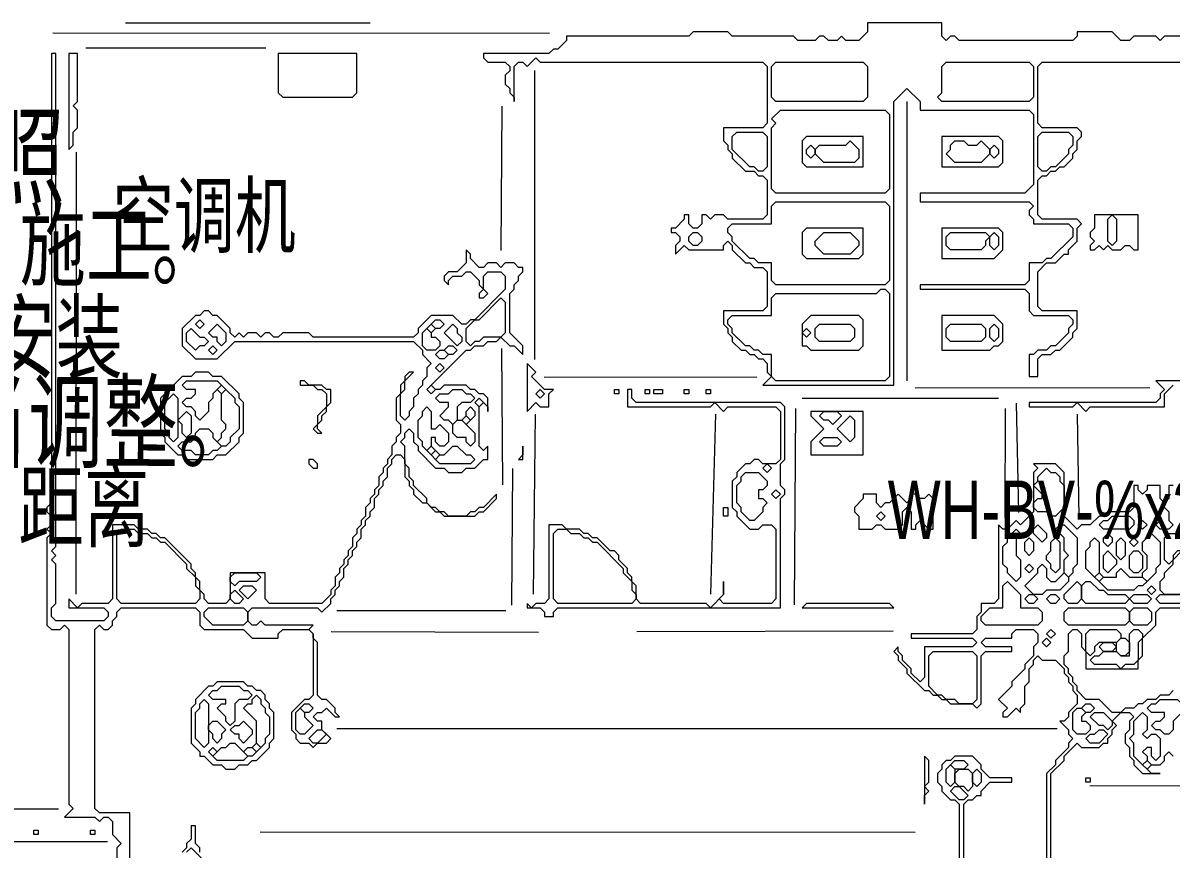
# Model space of a CAD drawing. Extents: x 10 to 1972, y 11 to 1392.
# Drawn here: x 467.5 to 730.5, y 846.7 to 1036 of the extents above; entities that cross this region are included whole.
import ezdxf

# ---------------------------------------------------------------- set-up
doc = ezdxf.new("R2010")
doc.units = 0
for name, color, linetype, lineweight in [('OCR_TEXT', 6, 'Continuous', 0), ('TRACE_CURVE', 6, 'Continuous', 0), ('TRACE_STRAIGHT', 5, 'Continuous', 0), ('TRACE_TEXT_SYMBOL', 6, 'Continuous', 0)]:
    doc.layers.add(name, color=color, linetype=linetype, lineweight=lineweight)
doc.styles.add('wqy-unicode', font='wqy-unicode.lff')

msp = doc.modelspace()

# ---------------------------------------------------------------- linework, layer by layer
at = {"layer": 'TRACE_CURVE', "color": 6}
for points in [[(661, 1034), (659, 1032), (656, 1032), (655, 1033), (654, 1032), (652, 1032), (651, 1033), (650, 1033), (649, 1032), (645, 1032), (644, 1033), (630, 1033), (629, 1034), (621, 1034), (620, 1033), (592, 1033), (592, 1032), (590, 1030), (589, 1030), (588, 1029), (573, 1029), (573, 1028), (574, 1027), (578, 1027), (579, 1026), (579, 1025), (578, 1024), (578, 1022), (579, 1021), (579, 1020), (580, 1019), (580, 1018), (580, 1026), (581, 1027), (582, 1027), (583, 1026), (585, 1028), (586, 1027), (637, 1027), (638, 1026), (638, 1013), (637, 1012), (628, 1012), (628, 1009), (629, 1008), (629, 1007), (630, 1006), (630, 1005), (633, 1002), (635, 1002), (636, 1001), (637, 1001), (638, 1000), (638, 992), (637, 991), (629, 991), (628, 992), (626, 992), (625, 991), (624, 992), (623, 992), (623, 990), (622, 989), (621, 989)], [(746, 1033), (729, 1033), (728, 1032), (727, 1033), (722, 1033), (721, 1032), (719, 1032), (717, 1034), (709, 1034), (709, 1033), (708, 1032), (682, 1032), (681, 1033), (680, 1033), (679, 1032), (678, 1033), (678, 1036), (661, 1036), (661, 1034)], [(474, 1029), (474, 926), (473, 925), (473, 924), (474, 923), (474, 921), (473, 920), (474, 919), (473, 918), (473, 898), (474, 897), (476, 897), (477, 898), (478, 897), (478, 857), (479, 856), (477, 854), (484, 854), (485, 853), (486, 854), (487, 854), (488, 853), (488, 850), (490, 848), (489, 847), (489, 838)], [(541, 912), (540, 911), (540, 910), (539, 909), (539, 907), (538, 906), (538, 905), (536, 903), (524, 903), (523, 904), (523, 910), (515, 910), (515, 904), (514, 903), (510, 903), (509, 904), (509, 905), (508, 906), (508, 908), (507, 909), (507, 910), (506, 911), (506, 912), (500, 918), (499, 918), (498, 919), (497, 919), (496, 920), (494, 920), (493, 921), (488, 921), (488, 904), (487, 903), (481, 903), (480, 902), (478, 904), (478, 902), (486, 902), (487, 901), (487, 900), (486, 899), (475, 899), (474, 900), (474, 902), (475, 903), (475, 912), (474, 913), (475, 914), (474, 915), (475, 916), (475, 1029), (474, 1029)], [(700, 1013), (700, 1026), (701, 1027), (752, 1027)], [(621, 989), (620, 990), (620, 992), (619, 992), (619, 991), (617, 989), (616, 989), (616, 988), (617, 988), (618, 987), (618, 986), (617, 985), (617, 983), (619, 985), (620, 984), (628, 984), (628, 985), (629, 986), (630, 985), (630, 984), (633, 981), (634, 981), (635, 980), (637, 980), (638, 979), (638, 971), (637, 970), (628, 970), (628, 967), (629, 966), (629, 965), (630, 964), (630, 963), (632, 961), (633, 961), (634, 960), (635, 960), (636, 959), (637, 959), (638, 958), (638, 956), (639, 955), (637, 953), (667, 953), (667, 1018), (670, 1021), (673, 1018), (673, 1016), (698, 1016), (699, 1015), (699, 999), (697, 997), (673, 997), (673, 995), (698, 995), (699, 994), (698, 993), (698, 992), (699, 991), (699, 990), (707, 990), (708, 989), (708, 987), (703, 982)], [(703, 982), (702, 982), (701, 981), (698, 981), (698, 977), (697, 976), (673, 976), (673, 975), (697, 975), (698, 974), (698, 970), (699, 969), (707, 969), (708, 968), (708, 967), (707, 966), (707, 965), (704, 962), (703, 962), (702, 961), (700, 961), (699, 960), (698, 960), (698, 955), (700, 955), (700, 959), (701, 960), (703, 960), (704, 961), (705, 961), (708, 964), (708, 965), (709, 966), (709, 970), (701, 970), (700, 971), (700, 979), (702, 981), (704, 981), (706, 983), (707, 983), (707, 984), (709, 986), (709, 989), (710, 990), (709, 991), (701, 991), (700, 992), (700, 1000), (701, 1001), (702, 1001), (703, 1002), (704, 1002), (705, 1003), (706, 1003), (708, 1005), (708, 1006), (709, 1007), (709, 1009), (710, 1010), (710, 1011), (709, 1012), (701, 1012), (700, 1013)], [(582, 979), (582, 980), (581, 980), (580, 981), (578, 981), (577, 980), (576, 981), (574, 981), (573, 980), (572, 980), (570, 982), (570, 983), (569, 984), (569, 981), (567, 979), (565, 979), (564, 978), (564, 977), (565, 976), (565, 977), (566, 978), (568, 978), (569, 979), (570, 979), (572, 977), (572, 976), (573, 975), (572, 974), (572, 973), (573, 973), (574, 974), (573, 975), (573, 978), (574, 979), (577, 979), (578, 978), (578, 975), (571, 968), (570, 968), (569, 967), (568, 967), (566, 969), (561, 969), (558, 966), (558, 965), (557, 964), (534, 964), (533, 965), (527, 965), (526, 964), (525, 964), (524, 965), (523, 965), (522, 964), (521, 965), (519, 965), (518, 964), (517, 965), (516, 964), (515, 965), (515, 966), (512, 969), (511, 969), (510, 970)], [(565, 923), (564, 924), (563, 924), (562, 925), (561, 925), (560, 926), (560, 927), (557, 930), (557, 931), (556, 932), (556, 934), (555, 935), (555, 939), (554, 940), (555, 941), (555, 942), (556, 943), (557, 942), (557, 940), (558, 939), (558, 938), (562, 934), (564, 934), (565, 933), (568, 933), (569, 934), (571, 934), (573, 936), (574, 936), (574, 939), (573, 938), (572, 939), (572, 948), (573, 949), (574, 948), (574, 947), (574, 950), (573, 951), (572, 951), (571, 952), (570, 952), (569, 953), (564, 953), (563, 952), (562, 952), (561, 953), (569, 961), (570, 961), (571, 962), (573, 962), (574, 963), (576, 963), (577, 964), (579, 962), (580, 962), (582, 960), (582, 962), (579, 965), (579, 974), (580, 975), (580, 976), (581, 977), (581, 978), (582, 979)], [(510, 970), (509, 970), (508, 969), (507, 969), (504, 966), (504, 962), (507, 959), (512, 959), (516, 963), (557, 963), (559, 961), (559, 960), (561, 958), (560, 957), (560, 955), (559, 954), (559, 953), (558, 952), (558, 951), (557, 950), (557, 948), (556, 947), (556, 946), (555, 945), (554, 946), (554, 951), (555, 952), (555, 954), (557, 956), (556, 956), (555, 955), (555, 954), (554, 953), (554, 951), (553, 950), (553, 945), (554, 944), (554, 942), (553, 941), (553, 940), (552, 939), (552, 937), (551, 936), (551, 935), (550, 934), (550, 933), (549, 932), (549, 930), (548, 929), (548, 928), (547, 927), (547, 926), (546, 925), (546, 923), (545, 922), (545, 921), (544, 920), (544, 919), (543, 918), (543, 916), (542, 915), (542, 914), (541, 913), (541, 912)], [(534, 898), (523, 898), (522, 899), (521, 898), (520, 898), (519, 899), (519, 901), (520, 902), (535, 902), (536, 901), (538, 903), (538, 904), (539, 905), (539, 906), (540, 907), (540, 908), (541, 909), (541, 911), (542, 912), (542, 913), (543, 914), (543, 915), (544, 916), (544, 917), (545, 918), (545, 920), (546, 921), (546, 922), (547, 923), (547, 924), (548, 925), (548, 927), (549, 928), (549, 929), (550, 930), (550, 931), (551, 932), (551, 934), (552, 935), (552, 936), (553, 937), (554, 937), (555, 936), (555, 932), (556, 931), (556, 930), (557, 929), (557, 928), (559, 926), (560, 926), (562, 924), (563, 924), (564, 923), (571, 923), (572, 924), (573, 924), (576, 927), (576, 928), (573, 925), (572, 925), (571, 924), (570, 924), (569, 923), (565, 923)], [(725, 929), (724, 928), (723, 929), (723, 930), (722, 930), (722, 925), (721, 924), (716, 924), (715, 923), (714, 923), (712, 921), (710, 921), (709, 920), (706, 923), (706, 933), (704, 935), (699, 935), (700, 934), (699, 933), (699, 924), (696, 921), (695, 922), (693, 920), (692, 920), (691, 921), (691, 904), (690, 903), (687, 903), (687, 901), (686, 900), (686, 897), (685, 896), (671, 896), (671, 895), (685, 895), (686, 894), (685, 893), (674, 893), (674, 886), (673, 885), (671, 887), (671, 888), (669, 890), (669, 891), (668, 892), (668, 893), (667, 892), (668, 891), (668, 890), (670, 888), (670, 887), (674, 883), (675, 883), (676, 882), (677, 882), (678, 881), (679, 881), (680, 880), (685, 880), (686, 879), (687, 880), (687, 891), (688, 892), (694, 892)], [(731, 930), (730, 930), (730, 927), (729, 926), (728, 927), (728, 930), (725, 930), (725, 929)], [(492, 842), (492, 855), (485, 855), (484, 856), (484, 897), (485, 898), (486, 897), (487, 897), (488, 898), (488, 899), (489, 900), (489, 901), (490, 902), (507, 902), (508, 901), (508, 898), (509, 897), (518, 897), (520, 895), (526, 895), (526, 896), (527, 897), (533, 897), (534, 896), (534, 882), (533, 881), (532, 881), (529, 878), (529, 874), (530, 873), (530, 872), (531, 871), (533, 871), (534, 870), (535, 871), (537, 871), (538, 872), (536, 874), (536, 876), (535, 876), (534, 877), (535, 878), (536, 878), (537, 879), (539, 877), (540, 877), (539, 878), (539, 879), (537, 881), (536, 881), (535, 882), (535, 894), (534, 895), (534, 896), (533, 897), (534, 898)], [(724, 891), (724, 895), (727, 898), (727, 901)], [(727, 901), (728, 902), (745, 902)], [(694, 892), (694, 893), (688, 893), (687, 894), (688, 895), (694, 895), (694, 896), (695, 897), (699, 897), (700, 896), (700, 894), (699, 893), (699, 891), (697, 889), (697, 888), (694, 885), (694, 884), (691, 881), (693, 879), (692, 878), (692, 877), (693, 877), (695, 879), (696, 878), (696, 879), (697, 880), (697, 884), (698, 885), (698, 888), (699, 889), (699, 890), (700, 891), (701, 890), (704, 890), (706, 888), (706, 887), (707, 886), (707, 885), (708, 884), (708, 883), (709, 882), (709, 880), (707, 878), (707, 877), (706, 876), (705, 876), (707, 874), (707, 873), (708, 872), (707, 871), (707, 870), (704, 867), (704, 866), (702, 864), (702, 763)], [(731, 883), (730, 882), (728, 882), (727, 881), (725, 881), (724, 880), (723, 880), (722, 879), (720, 879), (719, 878), (717, 878), (714, 881), (711, 881), (709, 883), (709, 884), (708, 885), (708, 886), (707, 887), (707, 888), (706, 889), (706, 891), (707, 892), (707, 896), (708, 897), (709, 897), (710, 896), (710, 893), (711, 892), (711, 888), (723, 888), (723, 890), (724, 891)], [(703, 765), (703, 864), (706, 867), (706, 868), (709, 871), (710, 870), (714, 870), (715, 871), (716, 871), (716, 872), (717, 873), (717, 874), (718, 875), (717, 876), (719, 878), (721, 878), (722, 877), (721, 876), (721, 874), (720, 873), (720, 871), (721, 870), (721, 868), (722, 867), (722, 866), (724, 864), (728, 864), (726, 864), (725, 865), (726, 866), (728, 866), (729, 867), (729, 868), (730, 869), (731, 868)], [(683, 786), (683, 857), (684, 858), (685, 858), (686, 859), (687, 859), (687, 860), (689, 862), (694, 862), (694, 863), (689, 863), (687, 865), (687, 866), (685, 868), (681, 868), (680, 867), (679, 867), (678, 866), (678, 865), (677, 864), (677, 862), (678, 861), (678, 860), (680, 858), (681, 858), (682, 857), (682, 779)], [(508, 846), (508, 847), (507, 848), (507, 852), (506, 852), (506, 849), (505, 848), (505, 847), (504, 846)], [(505, 846), (506, 847), (509, 844)]]:
    msp.add_lwpolyline(points, dxfattribs=at)
for points in [[(639, 1026), (640, 1027), (660, 1027), (661, 1026), (661, 1019), (660, 1018), (640, 1018), (639, 1019)], [(678, 1026), (679, 1027), (698, 1027), (699, 1026), (699, 1019), (698, 1018), (678, 1018), (677, 1019), (678, 1020)], [(641, 1016), (665, 1016), (666, 1015), (666, 998), (665, 997), (640, 997), (639, 998), (639, 1012), (640, 1013), (639, 1014)], [(630, 1010), (631, 1011), (637, 1011), (638, 1010), (638, 1003), (637, 1002), (636, 1002), (635, 1003), (634, 1003), (630, 1007)], [(700, 1010), (701, 1011), (707, 1011), (708, 1010), (708, 1008), (707, 1007), (707, 1006), (704, 1003), (703, 1003), (702, 1002), (701, 1002), (700, 1003)], [(639, 994), (640, 995), (665, 995), (666, 994), (666, 977), (665, 976), (640, 976), (639, 977), (639, 981), (636, 981), (635, 982), (634, 982), (630, 986), (630, 987), (629, 988), (629, 989), (630, 990), (639, 990)], [(620, 987), (621, 988), (622, 988), (623, 987), (623, 986), (622, 985), (621, 985), (620, 986)], [(663, 974), (664, 975), (665, 975), (666, 974), (666, 955), (665, 954), (640, 954), (639, 955), (639, 960), (637, 960), (636, 961), (635, 961), (634, 962), (633, 962), (630, 965), (630, 966), (629, 967), (629, 968), (630, 969), (639, 969), (639, 973), (640, 974)], [(577, 973), (578, 972), (578, 965), (577, 964), (573, 964), (572, 963), (571, 963), (570, 962), (569, 963), (569, 966), (571, 968), (572, 968)], [(507, 967), (508, 968), (509, 967), (508, 966)], [(561, 967), (562, 968), (563, 968), (564, 967), (563, 966), (562, 966)], [(505, 965), (506, 966), (508, 964), (509, 964), (510, 963), (509, 962), (508, 962), (507, 961), (505, 963)], [(512, 967), (514, 965), (514, 963), (513, 962), (512, 963), (512, 964), (511, 964), (510, 965)], [(559, 965), (560, 966), (561, 965), (561, 964), (562, 964), (563, 963), (563, 962), (562, 961), (560, 961), (559, 962)], [(560, 966), (561, 967), (562, 966), (561, 965)], [(566, 967), (567, 966), (567, 965), (568, 964), (568, 963), (567, 962), (564, 965)], [(510, 961), (511, 962), (512, 961), (511, 960)], [(562, 960), (563, 961), (564, 961), (565, 960), (564, 959), (563, 959)], [(564, 961), (565, 962), (566, 962), (567, 961), (566, 960), (565, 960)], [(562, 957), (563, 958), (564, 957), (563, 956)], [(560, 952), (561, 953), (562, 952), (561, 951)], [(565, 951), (566, 952), (568, 952), (569, 951), (570, 951), (571, 950), (570, 949), (568, 949), (567, 948), (567, 945), (566, 944), (565, 945), (564, 945), (563, 946), (565, 948), (565, 949), (563, 949), (562, 950), (563, 951)], [(571, 949), (572, 950), (573, 949), (572, 948)], [(559, 947), (560, 948), (561, 947), (561, 943), (562, 943), (563, 944), (565, 942), (565, 940), (564, 939), (563, 939), (562, 940), (562, 941), (561, 941), (561, 939), (560, 938), (559, 939), (559, 940), (558, 941), (558, 945), (559, 946)], [(569, 947), (570, 948), (571, 947), (571, 946), (570, 945), (569, 946)], [(566, 944), (567, 945), (568, 945), (571, 942), (571, 940), (570, 939), (569, 940), (569, 941), (567, 941), (566, 942)], [(568, 945), (569, 946), (570, 945), (569, 944)], [(560, 938), (561, 939), (562, 938), (561, 937)], [(566, 939), (567, 939), (569, 937), (570, 937), (571, 936), (570, 935), (563, 935), (562, 936), (563, 937), (564, 937)], [(561, 937), (562, 938), (563, 937), (562, 936)], [(702, 934), (703, 933), (704, 933), (705, 932), (705, 931), (706, 930), (706, 925), (704, 923), (703, 923), (702, 924), (700, 924), (699, 925), (699, 926), (700, 927), (701, 927), (701, 928), (699, 930), (700, 931), (700, 932)], [(728, 924), (729, 925), (730, 924), (730, 922), (731, 921), (730, 920), (728, 920), (727, 921), (728, 922)], [(699, 920), (700, 921), (702, 919), (702, 918), (701, 917), (699, 919)], [(704, 920), (705, 921), (706, 921), (709, 918), (709, 912), (708, 911), (708, 910), (707, 909), (706, 910), (706, 913), (707, 914), (706, 915), (706, 918)], [(716, 922), (717, 923), (721, 923), (722, 922), (722, 921), (721, 920), (715, 920), (714, 921), (715, 922)], [(723, 921), (724, 922), (725, 921), (724, 920)], [(489, 919), (490, 920), (493, 920), (494, 919), (496, 919), (497, 918), (498, 918), (499, 917), (500, 917), (505, 912), (505, 911), (507, 909), (507, 907), (508, 906), (508, 904), (507, 903), (490, 903), (489, 904)], [(693, 918), (694, 919), (695, 918), (695, 914), (696, 913), (696, 909), (695, 908), (693, 910), (693, 911), (692, 912), (692, 916), (693, 917)], [(694, 919), (695, 920), (696, 919), (695, 918)], [(697, 917), (698, 918), (699, 917), (699, 915), (698, 914), (697, 915)], [(703, 917), (704, 918), (705, 917), (705, 911), (704, 910), (703, 911), (703, 912), (702, 913), (702, 914), (703, 915)], [(712, 917), (713, 918), (714, 917), (714, 910), (713, 909), (711, 911), (711, 915), (712, 916)], [(715, 918), (716, 919), (717, 918), (717, 917), (716, 916), (715, 917)], [(718, 917), (719, 918), (720, 917), (720, 914), (719, 913), (718, 914)], [(721, 917), (722, 918), (723, 917), (722, 916)], [(726, 919), (728, 917), (728, 912), (727, 911), (727, 910), (725, 908), (724, 909), (724, 910), (725, 911), (725, 914), (724, 915), (724, 917)], [(739, 919), (745, 919), (746, 918), (746, 906), (745, 905), (729, 905), (728, 906), (728, 908), (729, 909), (729, 910), (731, 912), (731, 913), (733, 915), (734, 915), (736, 917), (737, 917)], [(729, 918), (730, 919), (735, 919), (736, 918), (733, 915), (732, 915), (731, 914), (731, 913), (730, 912), (729, 913)], [(715, 914), (716, 915), (718, 913), (718, 912), (716, 910), (715, 911)], [(721, 914), (722, 915), (723, 915), (724, 914), (724, 911), (723, 910), (722, 910), (721, 911)], [(515, 909), (516, 910), (521, 910), (522, 909), (521, 908), (517, 908), (516, 907), (515, 908)], [(700, 911), (701, 912), (702, 911), (702, 909), (703, 908), (704, 908), (706, 910), (707, 909), (707, 908), (705, 906), (702, 906), (701, 905), (699, 905), (697, 907), (700, 910)], [(697, 911), (698, 912), (699, 911), (698, 910)], [(713, 909), (714, 910), (715, 909), (714, 908)], [(718, 910), (719, 911), (721, 909), (724, 909), (725, 908), (724, 907), (723, 907), (722, 906), (716, 906), (714, 908), (715, 909), (718, 909)], [(692, 907), (693, 908), (696, 905), (696, 902), (700, 902), (701, 901), (701, 899), (700, 898), (688, 898), (687, 899), (687, 900), (689, 902), (692, 902)], [(709, 908), (710, 907), (710, 904), (709, 903), (707, 903), (706, 904), (706, 905)], [(710, 907), (711, 908), (712, 908), (714, 906), (715, 906), (716, 905), (720, 905), (721, 904), (720, 903), (711, 903), (710, 904)], [(515, 905), (516, 906), (518, 904), (517, 903), (516, 903), (515, 904)], [(517, 906), (518, 907), (520, 907), (521, 906), (519, 904)], [(697, 904), (698, 905), (699, 905), (700, 904), (699, 903), (698, 903)], [(702, 904), (703, 905), (704, 905), (705, 904), (704, 903), (703, 903)], [(721, 904), (722, 905), (725, 905), (726, 904), (725, 903), (722, 903)], [(725, 906), (726, 907), (727, 906), (726, 905)], [(727, 904), (728, 905), (745, 905), (746, 904), (746, 903), (745, 902), (741, 902), (740, 903), (728, 903)], [(509, 901), (510, 902), (518, 902), (519, 901), (519, 899), (518, 898), (511, 898), (509, 900)], [(706, 901), (707, 902), (720, 902), (721, 901), (721, 899), (720, 898), (707, 898), (706, 899)], [(721, 901), (722, 902), (725, 902), (726, 901), (726, 899), (725, 898), (722, 898), (721, 899)], [(702, 896), (703, 897), (704, 896), (703, 895)], [(711, 896), (712, 897), (718, 897), (719, 896), (719, 895), (718, 894), (714, 894), (713, 893), (713, 892), (712, 891), (711, 892)], [(721, 896), (722, 897), (723, 897), (724, 896), (724, 895), (723, 894), (723, 890), (722, 889), (720, 889), (719, 888), (718, 889), (713, 889), (712, 890), (713, 891), (714, 891), (715, 892), (718, 892), (719, 891), (721, 891)], [(701, 894), (702, 895), (703, 894), (702, 893)], [(718, 894), (719, 895), (720, 895), (721, 894), (721, 892), (720, 891), (719, 891), (718, 892)], [(675, 891), (676, 892), (685, 892), (686, 891), (686, 881), (685, 880), (682, 880), (681, 881), (679, 881), (678, 882), (677, 882), (675, 884)], [(714, 893), (715, 894), (717, 894), (718, 893), (717, 892), (715, 892)], [(530, 878), (531, 879), (532, 878), (532, 877), (534, 875), (532, 873), (531, 873), (530, 874)], [(531, 879), (532, 880), (533, 880), (534, 879), (533, 878), (532, 878)], [(708, 878), (709, 879), (710, 879), (711, 878), (710, 877), (710, 876), (711, 876), (712, 875), (712, 874), (711, 873), (709, 873), (708, 874)], [(710, 879), (711, 880), (712, 880), (713, 879), (712, 878), (711, 878)], [(727, 880), (728, 881), (732, 881), (733, 880), (734, 880), (735, 879), (734, 878), (733, 878), (731, 876), (731, 874), (730, 873), (729, 873), (728, 874), (727, 874), (726, 875), (727, 876), (728, 876), (729, 877), (729, 878), (726, 878), (725, 879), (726, 880)], [(712, 877), (713, 878), (715, 878), (717, 876), (717, 875), (716, 874), (715, 875), (714, 875)], [(724, 878), (725, 877), (725, 874), (724, 873), (725, 872), (726, 873), (727, 873), (728, 872), (728, 868), (727, 867), (726, 868), (726, 870), (725, 870), (724, 869), (725, 868), (725, 867), (724, 866), (722, 868), (722, 871), (721, 872), (722, 873), (722, 876)], [(535, 874), (536, 874), (537, 873), (535, 871), (534, 871), (533, 872)], [(713, 873), (714, 874), (715, 874), (716, 873), (714, 871), (712, 871), (711, 872), (712, 873)], [(679, 865), (680, 866), (681, 865), (681, 862), (680, 861), (679, 862)], [(680, 866), (681, 867), (683, 867), (684, 866), (683, 865), (681, 865)], [(724, 866), (725, 867), (726, 866), (725, 865)], [(681, 864), (682, 865), (684, 865), (685, 864), (685, 861), (684, 860), (683, 861), (682, 861), (681, 862)], [(685, 864), (686, 865), (687, 864), (687, 862), (686, 861), (685, 862)], [(680, 860), (681, 861), (682, 861), (684, 859), (683, 858), (682, 858)]]:
    msp.add_lwpolyline(points, close=True, dxfattribs=at)
at = {"layer": 'TRACE_STRAIGHT', "color": 5}
for p, q in [((474.37, 1033.76), (588.12, 1033.63)), ((491, 1036), (547, 1036)), ((481.87, 1030.31), (523.13, 1030.28)), ((584.7, 1025.12), (584.7, 958.88)), ((670, 1018), (670, 954)), ((577.07, 983.86), (577.3, 1016.93)), ((479.68, 905.12), (479.76, 1006.38)), ((577.09, 961.38), (577.35, 930.13)), ((586.87, 954.85), (635.63, 954.93)), ((671.87, 952.42), (725.63, 952.43)), ((646, 950), (691, 950)), ((644.25, 902.63), (644.55, 947.63)), ((692.49, 922.62), (692.56, 947.63)), ((695.06, 948.89), (695.53, 923.85)), ((584.48, 905.12), (584.88, 946.38)), ((625.04, 905.14), (626.25, 946.39)), ((709, 946.37), (709.39, 922.63)), ((579.47, 902.62), (579.75, 933.88)), ((539.38, 901.38), (578.12, 901.38)), ((538.12, 896.56), (585.62, 896.4)), ((608.12, 896.58), (666.87, 896.67)), ((539.38, 874.34), (704.38, 874.35)), ((711.87, 861.23), (804.37, 861.08)), ((329.38, 855.78), (475.63, 855.93)), ((521.87, 850.63), (671.87, 850.59)), ((348.12, 848.43), (486.87, 848.4))]:
    msp.add_line(p, q, dxfattribs=at)
at = {"layer": 'TRACE_TEXT_SYMBOL', "color": 6}
for points in [[(478, 1029), (478, 1007), (479, 1008), (479, 1011), (480, 1012), (480, 1016), (479, 1017), (480, 1018), (480, 1029)], [(526, 1029), (526, 1020), (527, 1019), (543, 1019), (544, 1020), (544, 1029)], [(647, 1010), (646, 1009), (646, 1004), (647, 1003), (660, 1003), (660, 1010)], [(678, 1010), (678, 1003), (691, 1003), (692, 1004), (692, 1009), (691, 1010)], [(647, 1007), (648, 1008), (649, 1007), (649, 1006), (648, 1005), (647, 1006)], [(656, 1008), (657, 1009), (659, 1007), (659, 1005), (658, 1004), (651, 1004), (649, 1006), (649, 1007), (650, 1008)], [(680, 1008), (681, 1009), (683, 1009), (684, 1008), (686, 1008), (687, 1009), (689, 1007), (689, 1006), (687, 1004), (681, 1004), (679, 1006), (680, 1007)], [(689, 1007), (690, 1008), (691, 1007), (691, 1006), (690, 1005), (689, 1006)], [(713, 992), (713, 989), (712, 988), (712, 987), (713, 986), (712, 985), (712, 984), (713, 984), (714, 985), (715, 984), (716, 985), (717, 984), (719, 984), (720, 985), (721, 985), (722, 984), (723, 984), (723, 992)], [(716, 991), (717, 992), (718, 991), (718, 986), (717, 985), (716, 986)], [(647, 989), (646, 988), (646, 983), (647, 982), (659, 982), (660, 983), (660, 989)], [(678, 989), (678, 982), (690, 982), (692, 984), (692, 988), (691, 989)], [(651, 988), (657, 988), (659, 986), (659, 985), (657, 983), (651, 983), (649, 985), (649, 986)], [(679, 987), (680, 988), (688, 988), (689, 987), (688, 986), (688, 985), (687, 984), (680, 984), (679, 985)], [(689, 987), (690, 988), (691, 987), (691, 985), (690, 984), (689, 985)], [(648, 969), (646, 967), (646, 962), (647, 962), (648, 961), (659, 961), (660, 962), (660, 968), (659, 969)], [(678, 969), (678, 961), (689, 961), (690, 962), (691, 962), (692, 963), (692, 967), (690, 969)], [(646, 965), (647, 966), (648, 965), (647, 964)], [(649, 966), (650, 967), (657, 967), (658, 966), (658, 964), (657, 963), (650, 963), (649, 964)], [(679, 966), (680, 967), (687, 967), (688, 966), (688, 964), (687, 963), (680, 963), (679, 964)], [(689, 966), (690, 967), (691, 966), (691, 964), (690, 963), (689, 964)], [(583, 958), (583, 947), (585, 949), (586, 948), (588, 948), (588, 951), (589, 952), (587, 952), (584, 955), (585, 956)], [(507, 956), (506, 955), (504, 955), (502, 953), (501, 953), (501, 952), (499, 950), (499, 942), (500, 941), (500, 940), (503, 937), (504, 937), (505, 936), (511, 936), (512, 937), (514, 937), (517, 940), (517, 941), (518, 942), (518, 949), (517, 950), (517, 951), (513, 955), (511, 955), (510, 956)], [(504, 953), (505, 954), (512, 954), (513, 953), (511, 951), (511, 950), (510, 949), (510, 947), (508, 945), (507, 946), (507, 947), (506, 948), (505, 948), (504, 949), (505, 950), (506, 950), (507, 951), (507, 952), (505, 952)], [(512, 952), (513, 953), (514, 952), (513, 951)], [(531, 954), (531, 953), (534, 953), (535, 952), (536, 952), (537, 951), (537, 948), (535, 946), (535, 944), (534, 943), (535, 942), (536, 942), (535, 943), (535, 944), (536, 945), (536, 946), (537, 947), (537, 948), (538, 949), (538, 952), (537, 952), (536, 953), (533, 953), (532, 954)], [(502, 951), (503, 950), (503, 941), (502, 940), (501, 941), (501, 942), (500, 943), (500, 949)], [(513, 951), (514, 952), (516, 950), (516, 949), (517, 948), (517, 943), (515, 941), (515, 940), (514, 939), (513, 939), (512, 940), (513, 941), (513, 942), (514, 943), (514, 944), (513, 945)], [(585, 951), (586, 952), (587, 951), (586, 950)], [(603, 952), (604, 952), (604, 951), (603, 951)], [(610, 952), (611, 952), (611, 951), (610, 951)], [(612, 952), (614, 952), (614, 951), (612, 951)], [(619, 952), (620, 952), (620, 951), (619, 951)], [(624, 952), (625, 952), (625, 951), (624, 951)], [(505, 947), (506, 946), (506, 942), (505, 941), (504, 942), (504, 944), (503, 945)], [(648, 947), (648, 946), (651, 943), (648, 940), (648, 937), (660, 937), (660, 947)], [(650, 946), (651, 947), (654, 947), (655, 946), (653, 944), (652, 945), (651, 945)], [(657, 946), (658, 945), (658, 941), (657, 940), (654, 943)], [(507, 942), (508, 943), (510, 943), (511, 942), (511, 941), (513, 939), (512, 938), (511, 938), (510, 937), (507, 937), (506, 938), (504, 938), (503, 939), (504, 940), (506, 940), (507, 941)], [(582, 939), (582, 937), (581, 936), (582, 936)], [(650, 940), (651, 941), (654, 941), (655, 940), (654, 939), (651, 939)], [(533, 936), (533, 935), (534, 934), (535, 934), (535, 935), (534, 936)], [(637, 934), (638, 935), (639, 934), (638, 933)], [(632, 932), (633, 933), (636, 933), (638, 931), (638, 930), (637, 929), (636, 929), (636, 927), (637, 927), (638, 926), (637, 925), (637, 924), (635, 922), (634, 922), (632, 924), (632, 925), (631, 926), (631, 930), (632, 931)], [(639, 928), (640, 929), (641, 928), (640, 927)], [(660, 928), (660, 927), (658, 925), (658, 924), (659, 923), (659, 920), (662, 920), (663, 921), (664, 921), (665, 920), (668, 920), (669, 921), (669, 924), (670, 925), (671, 924), (671, 920), (672, 920), (672, 921), (673, 922), (675, 920), (676, 920), (676, 927), (675, 928), (674, 927), (673, 927), (672, 928), (671, 928), (671, 927), (670, 926), (668, 928), (666, 926), (665, 926), (664, 925), (663, 926), (663, 928)], [(628, 925), (629, 925), (629, 923), (628, 923)], [(663, 923), (664, 924), (665, 923), (664, 922)], [(589, 919), (590, 920), (592, 920), (593, 919), (595, 919), (596, 918), (597, 918), (598, 917), (599, 917), (605, 911), (605, 910), (607, 908), (607, 906), (608, 905), (608, 904), (607, 903), (590, 903), (589, 904)], [(647, 903), (646, 902), (667, 902), (666, 903)], [(512, 885), (511, 884), (510, 884), (507, 881), (507, 880), (506, 879), (506, 871), (508, 869), (508, 868), (509, 868), (511, 866), (513, 866), (514, 865), (516, 865), (517, 866), (519, 866), (520, 867), (521, 867), (524, 870), (524, 871), (525, 872), (525, 878), (524, 879), (524, 880), (523, 881), (523, 882), (522, 883), (521, 883), (520, 884), (519, 884), (518, 885)], [(512, 883), (513, 884), (517, 884), (518, 883), (519, 883), (520, 882), (519, 881), (517, 881), (516, 880), (516, 876), (515, 875), (514, 876), (514, 877), (512, 879), (513, 880), (514, 880), (514, 881), (511, 881), (510, 882), (511, 883)], [(520, 881), (521, 882), (522, 881), (522, 880), (523, 879), (523, 878), (524, 877), (524, 873), (523, 872), (523, 871), (522, 870), (521, 871), (521, 876), (518, 879), (519, 880), (520, 880)], [(508, 880), (509, 881), (510, 880), (510, 871), (509, 870), (507, 872), (507, 878), (508, 879)], [(510, 875), (511, 876), (512, 876), (514, 874), (513, 873), (513, 872), (512, 871), (511, 872), (511, 873), (510, 874)], [(517, 875), (518, 876), (520, 874), (520, 873), (518, 871), (517, 872), (517, 873), (516, 873), (515, 874), (516, 875)], [(514, 870), (515, 871), (516, 871), (519, 868), (518, 867), (512, 867), (511, 868), (513, 870)], [(520, 870), (521, 871), (522, 870), (521, 869)], [(510, 869), (511, 870), (512, 869), (511, 868)], [(518, 869), (519, 870), (520, 870), (521, 869), (520, 868), (519, 868)], [(674, 868), (674, 857), (674, 859), (675, 860), (674, 861), (675, 862), (675, 867)], [(711, 863), (712, 863), (712, 862), (711, 862)], [(470, 851), (471, 851), (471, 850), (470, 850)], [(483, 851), (484, 851), (484, 850), (483, 850)]]:
    msp.add_lwpolyline(points, close=True, dxfattribs=at)
for points in [[(751, 954), (727, 954), (729, 952), (728, 951), (728, 950), (727, 949), (698, 949), (698, 948), (708, 948), (709, 949), (711, 947), (712, 948), (729, 948), (729, 951), (731, 953)], [(606, 952), (606, 948), (625, 948), (626, 949), (628, 947), (629, 948), (640, 948), (641, 947), (641, 936), (640, 935), (637, 935), (636, 936), (635, 936), (634, 935), (633, 935), (631, 933), (631, 932), (630, 931), (630, 925), (631, 924), (631, 923), (634, 920), (636, 920), (637, 921), (639, 921), (640, 920), (640, 904), (639, 903), (628, 903), (627, 904), (628, 905), (628, 908), (628, 905), (625, 902), (624, 903), (609, 903), (608, 904), (608, 907), (607, 908), (607, 909), (606, 910), (606, 911), (604, 913), (604, 914), (603, 915), (602, 915), (599, 918), (598, 918), (597, 919), (596, 919), (595, 920), (592, 920), (591, 921), (588, 921), (588, 904), (587, 903), (585, 903), (584, 902), (583, 903), (583, 902), (586, 902), (587, 901), (587, 900), (589, 900)], [(589, 900), (589, 901), (590, 902), (641, 902), (641, 927), (642, 928), (642, 929), (641, 930), (641, 935), (642, 936), (642, 948), (641, 949), (608, 949), (607, 950), (607, 952), (606, 952)]]:
    msp.add_lwpolyline(points, dxfattribs=at)

# ---------------------------------------------------------------- texts
at = {"layer": 'OCR_TEXT', "color": 6, "style": 'wqy-unicode', "width": 0.72}
for s, height, p in [('1. 火灾自动报警系统的设备安装应按照', 18.0314, (174.47, 996.46)), ('空调机', 14.236, (488.06, 984.79)), ('《火灾自动报警系统施工及验收规范》施工。', 15.4242, (209.24, 977.43)), ('2.振测器安装位置若与灯具或其他设备的安装', 15.6794, (185.23, 956.14)), ('安装探测器时应保证其距梁边、墙边的距离', 15.2931, (211.1, 917.5)), ('WH-BV-%x2.5-G20.WC消火检有实组路', 13.3858, (665.59, 917.76))]:
    msp.add_text(s, height=height, dxfattribs=at).set_placement(p)
msp.add_text('间距不能满足规范要求时，可做适当调整。', height=17.521, rotation=-0.3008, dxfattribs=at).set_placement((193.34, 937.37))

doc.saveas('drawing.dxf')
